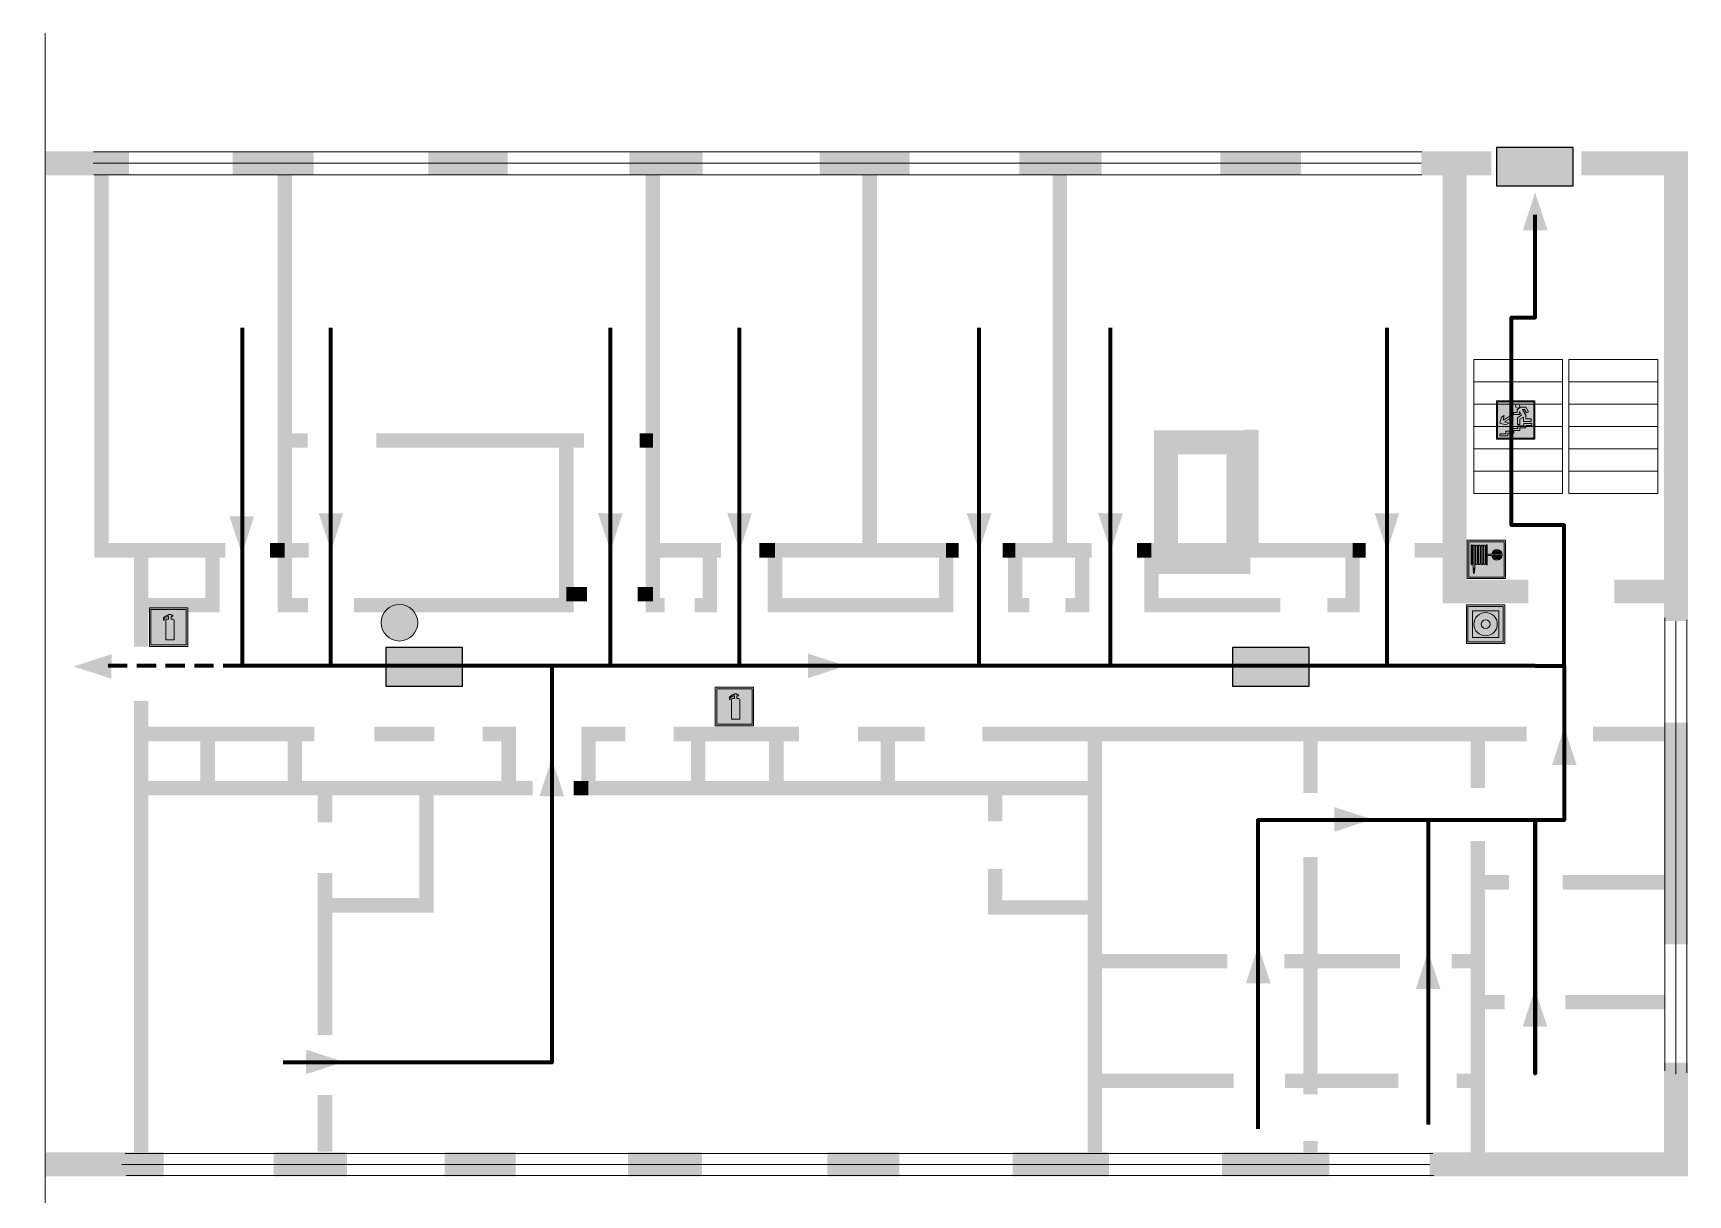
# Model space of a CAD drawing. Header units: millimetres. Extents: x 13114 to 67229, y 22859 to 38520.
# Drawn here: x 34157.4 to 34502.3, y 35225.4 to 35467.7 of the extents above; entities that cross this region are included whole.
import ezdxf

# ---------------------------------------------------------------- set-up
doc = ezdxf.new("R2010")
doc.units = ezdxf.units.MM
doc.linetypes.add('{ Wide Dash }', pattern=[12, 4, -2, 4, -2])
doc.layers.add('План_Штампы', color=7, linetype='Continuous')

# ---------------------------------------------------------------- blocks, each defined once
blk = doc.blocks.new('A$C7B4425F7')
at = {"true_color": 0xffffff}
blk.add_hatch(color=7, dxfattribs=at).paths.add_polyline_path([(0, 0), (-16, 0), (-16, -8), (0, -8)])
h = blk.add_hatch(color=126)
h.paths.add_polyline_path([(-0.2, -0.2), (-15.8, -0.2), (-15.8, -7.8), (-0.2, -7.8)])
h.paths.add_polyline_path([(-11.76, -2.03), (-11.76, -3.66), (-11.17, -3.66, -0.568275), (-11.17, -6.18), (-12.58, -6.18), (-12.58, -2.03)], flags=16)
h.paths.add_polyline_path([(-13.33, -4.12, -0.495768), (-13.59, -6.18), (-15.03, -6.18), (-15.03, -2.03), (-13.59, -2.03, -0.487973)], flags=16)
h.paths.add_polyline_path([(-10.25, -2.03), (-9.48, -2.03), (-9.48, -6.18), (-10.25, -6.18)], flags=16)
h.paths.add_polyline_path([(-13.84, -3.69), (-14.24, -3.69), (-14.24, -3.03), (-13.9, -3.03, -0.692621)], flags=0)
h.paths.add_polyline_path([(-9.15, -2.03), (-8.4, -2.03), (-8.04, -3.07), (-7.68, -2.03), (-6.93, -2.03), (-7.64, -4.1), (-6.93, -6.18), (-7.68, -6.18), (-8.04, -5.14), (-8.4, -6.18), (-9.15, -6.18), (-8.44, -4.1)], flags=16)
h.paths.add_polyline_path([(-11.76, -4.46), (-11.42, -4.46, -0.692621), (-11.36, -5.12), (-11.76, -5.12)], flags=0)
h.paths.add_polyline_path([(-13.9, -5.2), (-14.24, -5.2), (-14.24, -4.55), (-13.84, -4.55, -0.708038)], flags=0)
edge = h.paths.add_edge_path(flags=16)
edge.add_ellipse((-5.51, -4.08), major_axis=(0, 2.05), ratio=0.586184, start_angle=0, end_angle=360)
edge = h.paths.add_edge_path(flags=0)
edge.add_ellipse((-5.51, -4.08), major_axis=(0, 1.14), ratio=0.454828, start_angle=0, end_angle=360)
h.paths.add_polyline_path([(-4.13, -4.96, 0.377264), (-3.48, -4.52, 0.0555), (-3.16, -2.03), (-1.66, -2.03), (-1.66, -4.96), (-0.96, -4.96), (-0.96, -7.01), (-1.75, -7.01), (-1.75, -6.18), (-3.3, -6.18), (-3.3, -7.02), (-4.13, -7.02)], flags=16)
h.paths.add_polyline_path([(-2.73, -2.91), (-2.28, -2.91), (-2.28, -4.96), (-3.05, -4.96, 0.079136)], flags=0)
at = {"color": 126}
blk.add_lwpolyline([(-16, -8), (0, -8), (0, 0), (-16, 0)], close=True, dxfattribs=at)
blk = doc.blocks.new('A$C54414219')
at = {"true_color": 0xffffff}
h = blk.add_hatch(color=7, dxfattribs=at)
h.paths.add_polyline_path([(2.39, -9.45), (2.39, -18.3), (11.23, -18.3), (11.23, -9.45)], flags=0)
h.paths.add_polyline_path([(10.71, -13.87, -1), (2.92, -13.87, -1)], flags=0)
h.paths.add_polyline_path([(8.3, -13.87, -1), (5.33, -13.87, -1)], flags=0)
h.paths.add_polyline_path([(0.41, -7.47), (0.41, -20.27), (13.21, -20.27), (13.21, -7.47)])
h.paths.add_polyline_path([(0.92, -19.77), (12.71, -19.77), (12.71, -7.98), (0.92, -7.98)], flags=16)
h.paths.add_polyline_path([(11.23, -9.45), (11.23, -18.3), (2.39, -18.3), (2.39, -9.45)], flags=0)
at = {"lineweight": 5}
h = blk.add_hatch(color=242, dxfattribs=at)
h.paths.add_polyline_path([(12.71, -7.98), (0.92, -7.98), (0.92, -19.77), (12.71, -19.77)])
h.paths.add_polyline_path([(11.23, -18.3), (2.39, -18.3), (2.39, -9.45), (11.23, -9.45)], flags=16)
h.paths.add_polyline_path([(10.71, -13.87, -1), (2.92, -13.87, -1)], flags=0)
h.paths.add_polyline_path([(8.3, -13.87, -1), (5.33, -13.87, -1)], flags=0)
at = {"true_color": 0xffffff}
h = blk.add_hatch(color=7, dxfattribs=at)
h.paths.add_polyline_path([(2.39, -9.45), (2.39, -18.3), (11.23, -18.3), (11.23, -9.45)])
h.paths.add_polyline_path([(10.71, -13.87, -1), (2.92, -13.87, -1)], flags=16)
h.paths.add_polyline_path([(8.3, -13.87, -1), (5.33, -13.87, -1)], flags=0)
at = {"lineweight": 5}
h = blk.add_hatch(color=242, dxfattribs=at)
h.paths.add_polyline_path([(2.92, -13.87, 1), (10.71, -13.87, 1)])
h.paths.add_polyline_path([(8.3, -13.87, -1), (5.33, -13.87, -1)], flags=16)
at = {"color": 242, "lineweight": 5}
for p, q in [((0.41, -20.27), (0.41, -7.47)), ((0.41, -7.47), (13.21, -7.47)), ((0.41, -7.47), (13.21, -7.47)), ((13.21, -20.27), (13.21, -7.47)), ((0.41, -20.27), (13.21, -20.27))]:
    blk.add_line(p, q, dxfattribs=at)
for points in [[(0.92, -7.98), (12.71, -7.98), (12.71, -19.77), (0.92, -19.77)], [(2.39, -9.45), (11.23, -9.45), (11.23, -18.3), (2.39, -18.3)]]:
    blk.add_lwpolyline(points, close=True, dxfattribs=at)
for radius in [3.89, 1.49]:
    blk.add_circle((6.81, -13.87), radius, dxfattribs=at)
blk = doc.blocks.new('A$C7B8C2D5B')
at = {"lineweight": 0}
h = blk.add_hatch(color=5, dxfattribs=at)
h.dxf.hatch_style = 1
h.paths.add_polyline_path([(1.4, -3.02, 1), (-2.11, -3.02, 1)])
at = {"color": 5, "lineweight": 0}
blk.add_circle((-0.36, -3.02), 1.75, dxfattribs=at)
blk = doc.blocks.new('A$C3AD82952')
at = {"true_color": 0xf5f5ff}
h = blk.add_hatch(color=7, dxfattribs=at)
h.dxf.hatch_style = 1
h.paths.add_polyline_path([(8.21, 8.73, 0.414214), (7.89, 9.05), (7.22, 9.05), (7.22, 9.92), (7.59, 9.92, 1), (7.57, 10.36), (7.22, 10.36), (7.22, 10.6), (6.43, 10.6), (6.43, 10.36), (6.01, 10.36), (4.74, 9.59), (4.74, 8.69), (4.98, 8.73), (4.98, 9.26), (6.12, 9.91), (6.43, 9.91), (6.43, 9.05), (5.76, 9.05, 0.414214), (5.44, 8.73), (5.44, 2.2), (8.21, 2.2)], flags=0)
h.paths.add_polyline_path([(12.8, 12.8), (0, 12.8), (0, 0), (12.8, 0)])
h.paths.add_polyline_path([(0.51, 12.29), (12.29, 12.29), (12.29, 0.51), (0.51, 0.51)], flags=16)
h.paths.add_polyline_path([(4.74, 9.59), (6.01, 10.36), (6.43, 10.36), (6.43, 10.6), (7.22, 10.6), (7.22, 10.36), (7.59, 10.36, -0.94586), (7.59, 9.92), (7.22, 9.92), (7.22, 9.05), (7.89, 9.05, -0.414214), (8.21, 8.73), (8.21, 2.2), (5.44, 2.2), (5.44, 8.73, -0.414214), (5.76, 9.05), (6.43, 9.05), (6.43, 9.91), (6.12, 9.91), (4.98, 9.26), (4.98, 8.73), (4.74, 8.69)], flags=0)
h = blk.add_hatch(color=242)
h.dxf.hatch_style = 1
h.paths.add_polyline_path([(12.29, 12.29), (0.51, 12.29), (0.51, 0.51), (12.29, 0.51)])
h.paths.add_polyline_path([(4.74, 8.69), (4.74, 9.59), (6.01, 10.36), (6.43, 10.36), (6.43, 10.6), (7.22, 10.6), (7.22, 10.36), (7.59, 10.36, -0.94586), (7.59, 9.92), (7.22, 9.92), (7.22, 9.05), (7.89, 9.05, -0.414214), (8.21, 8.73), (8.21, 2.2), (5.44, 2.2), (5.44, 8.73, -0.414214), (5.76, 9.05), (6.43, 9.05), (6.43, 9.91), (6.12, 9.91), (4.98, 9.26), (4.98, 8.73)], flags=16)
h = blk.add_hatch(color=7, dxfattribs=at)
h.dxf.hatch_style = 1
h.paths.add_polyline_path([(8.21, 8.73, 0.414214), (7.89, 9.05), (7.22, 9.05), (7.22, 9.92), (7.59, 9.92, 1), (7.57, 10.36), (7.22, 10.36), (7.22, 10.6), (6.43, 10.6), (6.43, 10.36), (6.01, 10.36), (4.74, 9.59), (4.74, 8.69), (4.98, 8.73), (4.98, 9.26), (6.12, 9.91), (6.43, 9.91), (6.43, 9.05), (5.76, 9.05, 0.414214), (5.44, 8.73), (5.44, 2.2), (8.21, 2.2)])
at = {"color": 242, "lineweight": 5}
for p, q in [((0, 0), (0, 12.8)), ((0, 12.8), (12.8, 12.8)), ((12.8, 0), (12.8, 12.8)), ((6.01, 10.36), (4.74, 9.59)), ((4.74, 9.59), (4.74, 8.69)), ((4.74, 8.69), (4.98, 8.73)), ((4.98, 9.26), (6.12, 9.91)), ((4.98, 8.73), (4.98, 9.26)), ((5.44, 2.2), (5.44, 8.73)), ((5.76, 9.05), (6.43, 9.05)), ((6.01, 10.36), (6.43, 10.36)), ((6.12, 9.91), (6.43, 9.91)), ((7.22, 10.6), (6.43, 10.6)), ((6.43, 10.6), (6.43, 10.36)), ((6.43, 9.91), (6.43, 9.05)), ((7.22, 10.36), (7.22, 10.6)), ((7.59, 10.36), (7.22, 10.36)), ((7.22, 9.05), (7.22, 9.92)), ((7.59, 9.92), (7.22, 9.92)), ((7.89, 9.05), (7.22, 9.05)), ((8.21, 2.2), (8.21, 8.73)), ((0, 0), (12.8, 0)), ((5.44, 2.2), (8.21, 2.2))]:
    blk.add_line(p, q, dxfattribs=at)
blk.add_lwpolyline([(0.51, 12.29), (12.29, 12.29), (12.29, 0.51), (0.51, 0.51)], close=True, dxfattribs=at)
for centre, radius, start, end in [((5.76, 8.73), 0.32, 90, 180), ((7.58, 10.14), 0.223, 273.1875, 86.8125), ((7.89, 8.73), 0.32, 0, 90)]:
    blk.add_arc(centre, radius, start, end, dxfattribs=at)
blk = doc.blocks.new('A$C37112FD5')
at = {"true_color": 0xf5f5ff}
h = blk.add_hatch(color=7, dxfattribs=at)
h.dxf.hatch_style = 1
h.paths.add_polyline_path([(12.8, -7.4), (0, -7.4), (0, -20.2), (12.8, -20.2)])
h.paths.add_polyline_path([(12.29, -7.91), (12.29, -19.69), (0.51, -19.69), (0.51, -7.91)], flags=16)
h.paths.add_polyline_path([(4.98, -9.04, -0.42597), (5.17, -9.22), (5.17, -12.25), (5.17, -15.29, -0.432244), (4.98, -15.47), (4.83, -15.47, -0.42597), (4.64, -15.29), (4.64, -12.25), (4.64, -9.22, -0.432244), (4.83, -9.04)], flags=0)
h.paths.add_polyline_path([(4.28, -9.22), (4.28, -12.25), (4.28, -15.29, -0.432244), (4.09, -15.47), (3.94, -15.47, -0.42597), (3.75, -15.29), (3.75, -12.25), (3.75, -9.22, -0.432244), (3.94, -9.04), (4.09, -9.04, -0.42597)], flags=0)
h.paths.add_polyline_path([(5.72, -9.04), (5.87, -9.04, -0.42597), (6.06, -9.22), (6.06, -12.25), (6.06, -15.29, -0.432244), (5.87, -15.47), (5.72, -15.47, -0.42597), (5.53, -15.29), (5.53, -12.25), (5.53, -9.22, -0.432244)], flags=0)
h.paths.add_polyline_path([(6.42, -8.9), (6.5, -8.9, -0.42597), (6.69, -9.08), (6.69, -12.03), (8.21, -12.03, -15.824349), (8.21, -12.47), (6.69, -12.47), (6.69, -15.42, -0.432244), (6.5, -15.6), (6.42, -15.6)], flags=0)
h.paths.add_polyline_path([(3.39, -9.22), (3.39, -12.25), (3.39, -15.29, -0.432244), (3.2, -15.47), (3.05, -15.47, -0.42597), (2.85, -15.29), (2.85, -12.25), (2.85, -9.22, -0.432244), (3.05, -9.04), (3.2, -9.04, -0.42597)], flags=0)
h.paths.add_polyline_path([(2.5, -9.22), (2.5, -16.71), (1.96, -16.71), (1.96, -9.22, -0.432244), (2.15, -9.04), (2.31, -9.04, -0.42597)], flags=0)
h.paths.add_polyline_path([(1.61, -8.9), (1.61, -15.6), (1.57, -15.6, -0.42597), (1.37, -15.42), (1.37, -12.03), (1.37, -9.09, -0.432244), (1.57, -8.9)], flags=0)
h.paths.add_polyline_path([(9.76, -10.81), (9.76, -12.03), (8.49, -12.03, -0.336371)], flags=0)
h.paths.add_polyline_path([(8.49, -12.47), (9.76, -12.47), (9.76, -13.7, -0.336371)], flags=0)
h.paths.add_polyline_path([(10.11, -10.81, -0.336371), (11.38, -12.03), (10.11, -12.03)], flags=0)
h.paths.add_polyline_path([(10.11, -12.47), (11.38, -12.47, -0.336371), (10.11, -13.7)], flags=0)
h.paths.add_polyline_path([(2.5, -16.84), (2.5, -17.05), (1.97, -17.05), (1.97, -16.84)], flags=0)
h.paths.add_polyline_path([(2.5, -17.24, -0.033778), (2.24, -18.6, -0.033778), (1.97, -17.24)], flags=0)
h = blk.add_hatch(color=242)
h.dxf.hatch_style = 1
h.paths.add_polyline_path([(12.29, -7.91), (0.51, -7.91), (0.51, -19.69), (12.29, -19.69)])
h.paths.add_polyline_path([(6.42, -15.6), (6.42, -8.9), (6.5, -8.9, -0.42597), (6.69, -9.08), (6.69, -12.03), (8.21, -12.03, -15.824349), (8.21, -12.47), (6.69, -12.47), (6.69, -15.42, -0.432244), (6.5, -15.6)], flags=16)
h.paths.add_polyline_path([(5.87, -15.47), (5.72, -15.47, -0.42597), (5.53, -15.29), (5.53, -12.25), (5.53, -9.22, -0.432244), (5.72, -9.04), (5.87, -9.04, -0.42597), (6.06, -9.22), (6.06, -12.25), (6.06, -15.29, -0.432244)], flags=16)
h.paths.add_polyline_path([(4.98, -15.47), (4.83, -15.47, -0.42597), (4.64, -15.29), (4.64, -12.25), (4.64, -9.22, -0.432244), (4.83, -9.04), (4.98, -9.04, -0.42597), (5.17, -9.22), (5.17, -12.25), (5.17, -15.29, -0.432244)], flags=16)
h.paths.add_polyline_path([(4.09, -15.47), (3.94, -15.47, -0.42597), (3.75, -15.29), (3.75, -12.25), (3.75, -9.22, -0.432244), (3.94, -9.04), (4.09, -9.04, -0.42597), (4.28, -9.22), (4.28, -12.25), (4.28, -15.29, -0.432244)], flags=16)
h.paths.add_polyline_path([(3.2, -15.47), (3.05, -15.47, -0.42597), (2.85, -15.29), (2.85, -12.25), (2.85, -9.22, -0.432244), (3.05, -9.04), (3.2, -9.04, -0.42597), (3.39, -9.22), (3.39, -12.25), (3.39, -15.29, -0.432244)], flags=16)
h.paths.add_polyline_path([(2.5, -17.05), (1.97, -17.05), (1.97, -16.84), (2.5, -16.84)], flags=16)
h.paths.add_polyline_path([(2.5, -17.24, -0.033778), (2.24, -18.6, -0.033778), (1.97, -17.24)], flags=16)
h.paths.add_polyline_path([(2.5, -16.71), (1.96, -16.71), (1.96, -9.22, -0.432244), (2.15, -9.04), (2.31, -9.04, -0.42597), (2.5, -9.22)], flags=16)
h.paths.add_polyline_path([(1.61, -15.6), (1.57, -15.6, -0.42597), (1.37, -15.42), (1.37, -12.03), (1.37, -9.09, -0.432244), (1.57, -8.9), (1.61, -8.9)], flags=16)
h.paths.add_polyline_path([(8.49, -12.47), (9.76, -12.47), (9.76, -13.7, -0.336371)], flags=0)
h.paths.add_polyline_path([(10.11, -13.7), (10.11, -12.47), (11.38, -12.47, -0.336371)], flags=0)
h.paths.add_polyline_path([(8.49, -12.03, -0.336371), (9.76, -10.81), (9.76, -12.03)], flags=0)
h.paths.add_polyline_path([(10.11, -12.03), (10.11, -10.81, -0.336371), (11.38, -12.03)], flags=0)
h = blk.add_hatch(color=7, dxfattribs=at)
h.dxf.hatch_style = 1
h.paths.add_polyline_path([(1.61, -8.9), (1.57, -8.9, 0.432244), (1.37, -9.09), (1.37, -12.03), (1.37, -15.42, 0.42597), (1.57, -15.6), (1.61, -15.6)])
h.paths.add_polyline_path([(2.5, -9.22, 0.42597), (2.31, -9.04), (2.15, -9.04, 0.432244), (1.96, -9.22), (1.96, -16.71), (2.5, -16.71)])
h.paths.add_polyline_path([(2.5, -16.84), (1.97, -16.84), (1.97, -17.05), (2.5, -17.05)])
h.paths.add_polyline_path([(2.5, -17.24), (1.97, -17.24, 0.033778), (2.24, -18.6, 0.033778)])
h.paths.add_polyline_path([(3.39, -12.25), (3.39, -9.22, 0.42597), (3.2, -9.04), (3.05, -9.04, 0.432244), (2.85, -9.22), (2.85, -12.25), (2.85, -15.29, 0.42597), (3.05, -15.47), (3.2, -15.47, 0.432244), (3.39, -15.29)])
h.paths.add_polyline_path([(4.28, -12.25), (4.28, -9.22, 0.42597), (4.09, -9.04), (3.94, -9.04, 0.432244), (3.75, -9.22), (3.75, -12.25), (3.75, -15.29, 0.42597), (3.94, -15.47), (4.09, -15.47, 0.432244), (4.28, -15.29)])
h.paths.add_polyline_path([(5.17, -12.25), (5.17, -9.22, 0.42597), (4.98, -9.04), (4.83, -9.04, 0.432244), (4.64, -9.22), (4.64, -12.25), (4.64, -15.29, 0.42597), (4.83, -15.47), (4.98, -15.47, 0.432244), (5.17, -15.29)])
h.paths.add_polyline_path([(6.06, -12.25), (6.06, -9.22, 0.42597), (5.87, -9.04), (5.72, -9.04, 0.432244), (5.53, -9.22), (5.53, -12.25), (5.53, -15.29, 0.42597), (5.72, -15.47), (5.87, -15.47, 0.432244), (6.06, -15.29)])
h.paths.add_polyline_path([(6.69, -12.47), (8.21, -12.47, 15.824349), (8.21, -12.03), (6.69, -12.03), (6.69, -9.08, 0.42597), (6.5, -8.9), (6.42, -8.9), (6.42, -15.6), (6.5, -15.6, 0.432244), (6.69, -15.42)])
h.paths.add_polyline_path([(8.49, -12.47), (9.76, -12.47), (9.76, -13.7, -0.336371)], flags=16)
h.paths.add_polyline_path([(8.49, -12.03, -0.336371), (9.76, -10.81), (9.76, -12.03)], flags=16)
h.paths.add_polyline_path([(10.11, -12.47), (11.38, -12.47, -0.336371), (10.11, -13.7)], flags=16)
h.paths.add_polyline_path([(10.11, -12.03), (10.11, -10.81, -0.336371), (11.38, -12.03)], flags=16)
h = blk.add_hatch(color=242)
h.dxf.hatch_style = 1
h.paths.add_polyline_path([(9.76, -10.81, 0.336371), (8.49, -12.03), (9.76, -12.03)])
h.paths.add_polyline_path([(10.11, -10.81), (10.11, -12.03), (11.38, -12.03, 0.336371)])
h.paths.add_polyline_path([(11.38, -12.47), (10.11, -12.47), (10.11, -13.7, 0.336371)])
h.paths.add_polyline_path([(9.76, -12.47), (8.49, -12.47, 0.336371), (9.76, -13.7)])
at = {"color": 242, "lineweight": 5}
for p, q in [((0, -20.2), (0, -7.4)), ((0, -7.4), (12.8, -7.4)), ((1.37, -12.03), (1.37, -9.08)), ((1.57, -8.9), (1.61, -8.9)), ((1.61, -8.9), (1.61, -15.6)), ((1.96, -16.71), (1.96, -9.22)), ((2.15, -9.04), (2.31, -9.04)), ((2.5, -16.71), (2.5, -9.22)), ((2.85, -12.25), (2.85, -9.22)), ((3.05, -9.04), (3.2, -9.04)), ((3.39, -12.25), (3.39, -9.22)), ((3.75, -12.25), (3.75, -9.22)), ((3.94, -9.04), (4.09, -9.04)), ((4.28, -12.25), (4.28, -9.22)), ((4.64, -12.25), (4.64, -9.22)), ((4.83, -9.04), (4.98, -9.04)), ((5.17, -12.25), (5.17, -9.22)), ((5.53, -12.25), (5.53, -9.22)), ((5.72, -9.04), (5.87, -9.04)), ((6.06, -12.25), (6.06, -9.22)), ((6.42, -8.9), (6.42, -15.6)), ((6.5, -8.9), (6.42, -8.9)), ((6.69, -12.03), (6.69, -9.08)), ((9.76, -10.81), (9.76, -12.03)), ((10.11, -10.81), (10.11, -12.03)), ((12.8, -20.2), (12.8, -7.4)), ((1.37, -12.03), (1.37, -15.42)), ((1.57, -15.6), (1.61, -15.6)), ((2.85, -12.25), (2.85, -15.29)), ((3.05, -15.47), (3.2, -15.47)), ((3.39, -12.25), (3.39, -15.29)), ((3.75, -12.25), (3.75, -15.29)), ((3.94, -15.47), (4.09, -15.47)), ((4.28, -12.25), (4.28, -15.29)), ((4.64, -12.25), (4.64, -15.29)), ((4.83, -15.47), (4.98, -15.47)), ((5.17, -12.25), (5.17, -15.29)), ((5.53, -12.25), (5.53, -15.29)), ((5.72, -15.47), (5.87, -15.47)), ((6.06, -12.25), (6.06, -15.29)), ((6.42, -15.6), (6.5, -15.6)), ((8.21, -12.03), (6.69, -12.03)), ((8.21, -12.47), (6.69, -12.47)), ((6.69, -12.47), (6.69, -15.42)), ((9.76, -12.03), (8.49, -12.03)), ((9.76, -12.47), (8.49, -12.47)), ((9.76, -12.47), (9.76, -13.7)), ((11.38, -12.03), (10.11, -12.03)), ((11.38, -12.47), (10.11, -12.47)), ((10.11, -12.47), (10.11, -13.7)), ((0, -20.2), (12.8, -20.2)), ((1.96, -16.71), (2.5, -16.71)), ((1.97, -16.84), (2.5, -16.84)), ((1.97, -17.05), (1.97, -16.84)), ((2.5, -17.05), (1.97, -17.05)), ((1.97, -17.24), (2.5, -17.24)), ((2.5, -16.84), (2.5, -17.05))]:
    blk.add_line(p, q, dxfattribs=at)
blk.add_lwpolyline([(0.51, -7.91), (12.29, -7.91), (12.29, -19.69), (0.51, -19.69)], close=True, dxfattribs=at)
for centre, radius, start, end in [((1.56, -9.09), 0.182, 87.1027, 180.6071), ((2.15, -9.22), 0.182, 87.1027, 180.6071), ((2.32, -9.22), 0.182, 359.3929, 92.8973), ((3.04, -9.22), 0.182, 87.1027, 180.6071), ((3.21, -9.22), 0.182, 359.3929, 92.8973), ((3.93, -9.22), 0.182, 87.1027, 180.6071), ((4.1, -9.22), 0.182, 359.3929, 92.8973), ((4.82, -9.22), 0.182, 87.1027, 180.6071), ((4.99, -9.22), 0.182, 359.3929, 92.8973), ((5.71, -9.22), 0.182, 87.1027, 180.6071), ((5.88, -9.22), 0.182, 359.3929, 92.8973), ((6.51, -9.09), 0.182, 359.3929, 92.8973), ((9.93, -12.25), 1.74, 187.2319, 172.7681), ((9.93, -12.25), 1.46, 96.9927, 171.3585), ((9.93, -12.25), 1.46, 8.6415, 83.0073), ((1.56, -15.42), 0.182, 179.3929, 272.8973), ((3.04, -15.29), 0.182, 179.3929, 272.8973), ((3.21, -15.29), 0.182, 267.1027, 0.6071), ((3.93, -15.29), 0.182, 179.3929, 272.8973), ((4.1, -15.29), 0.182, 267.1027, 0.6071), ((4.82, -15.29), 0.182, 179.3929, 272.8973), ((4.99, -15.29), 0.182, 267.1027, 0.6071), ((5.71, -15.29), 0.182, 179.3929, 272.8973), ((5.88, -15.29), 0.182, 267.1027, 0.6071), ((6.51, -15.42), 0.182, 267.1027, 0.6071), ((9.93, -12.25), 1.46, 188.6415, 263.0073), ((9.93, -12.25), 1.46, 276.9927, 351.3585), ((12.17, -15.98), 10.27, 187.041, 194.7793), ((-7.7, -15.98), 10.27, 345.2207, 352.959)]:
    blk.add_arc(centre, radius, start, end, dxfattribs=at)
blk = doc.blocks.new('вниз 3')
at = {"lineweight": 0, "true_color": 0xffffff}
h = blk.add_hatch(color=7, dxfattribs=at)
h.dxf.hatch_style = 1
h.paths.add_polyline_path([(40997.5, -4475.69), (40997.25, -4475.28), (40995.76, -4476.15), (40995.97, -4475.23), (40995.39, -4475.56), (40995.05, -4476.83), (40996.33, -4477.17), (40996.91, -4476.83), (40996, -4476.55)], flags=0)
h.paths.add_polyline_path([(40999.81, -4473.95), (41000.22, -4473.95), (41000.64, -4474.67), (41001.03, -4474.43), (41000.46, -4473.49), (41000.42, -4473.49), (40999.43, -4473.49), (40998.68, -4473.92), (40998.68, -4474.57), (40997.88, -4474.57), (40997.88, -4475), (40999.14, -4475), (40999.14, -4474.43), (40999.14, -4474.38), (40999.59, -4475.15), (40998.72, -4475.67), (40998.72, -4477.06), (40999.24, -4477.06), (40999.24, -4475.96), (40999.95, -4475.56), (40999.95, -4476.43), (41001.61, -4476.43), (41001.61, -4475.88), (41000.47, -4475.88), (41000.47, -4475.12)], flags=0)
h.paths.add_polyline_path([(40999.2, -4473.24, 1), (40998.35, -4473.24, 1)], flags=0)
h.paths.add_polyline_path([(41000.46, -4477.26), (41001.69, -4477.26), (41001.69, -4476.84), (41000.03, -4476.84), (41000.03, -4477.39), (40998.78, -4477.39), (40998.78, -4477.95), (40997.53, -4477.95), (40997.53, -4478.5), (40996.29, -4478.5), (40996.29, -4479.06), (40995.05, -4479.06), (40995.05, -4479.48), (40995.29, -4479.48), (40996.72, -4479.48), (40996.72, -4478.92), (40997.97, -4478.92), (40997.97, -4478.36), (40999.2, -4478.36), (40999.2, -4477.81), (41000.46, -4477.81)], flags=0)
h.paths.add_polyline_path([(41002.37, -4472.17), (40994.37, -4472.17), (40994.37, -4480.17), (41002.37, -4480.17)])
h.paths.add_polyline_path([(41002.16, -4479.96), (40994.57, -4479.96), (40994.57, -4472.37), (41002.16, -4472.37)], flags=16)
h.paths.add_polyline_path([(41001.61, -4475.88), (41001.61, -4476.43), (40999.95, -4476.43), (40999.95, -4475.56), (40999.24, -4475.96), (40999.24, -4477.06), (40998.72, -4477.06), (40998.72, -4475.67), (40999.59, -4475.15), (40999.14, -4474.38), (40999.14, -4474.43), (40999.14, -4475), (40997.88, -4475), (40997.88, -4474.57), (40998.68, -4474.57), (40998.68, -4473.92), (40999.43, -4473.49), (41000.42, -4473.49), (41000.46, -4473.49), (41001.03, -4474.43), (41000.64, -4474.67), (41000.22, -4473.95), (40999.81, -4473.95), (41000.47, -4475.12), (41000.47, -4475.88)], flags=0)
h.paths.add_polyline_path([(41001.69, -4476.84), (41001.69, -4477.26), (41000.46, -4477.26), (41000.46, -4477.81), (40999.2, -4477.81), (40999.2, -4478.36), (40997.97, -4478.36), (40997.97, -4478.92), (40996.72, -4478.92), (40996.72, -4479.48), (40995.05, -4479.48), (40995.05, -4479.06), (40996.29, -4479.06), (40996.29, -4478.5), (40997.53, -4478.5), (40997.53, -4477.95), (40998.78, -4477.95), (40998.78, -4477.39), (41000.03, -4477.39), (41000.03, -4476.84)], flags=0)
h.paths.add_polyline_path([(40998.35, -4473.24, -1), (40999.2, -4473.24, -1)], flags=0)
h.paths.add_polyline_path([(40997.5, -4475.69), (40996, -4476.55), (40996.91, -4476.83), (40996.33, -4477.17), (40995.05, -4476.83), (40995.39, -4475.56), (40995.97, -4475.23), (40995.76, -4476.15), (40997.25, -4475.28)], flags=0)
at = {"lineweight": 0}
h = blk.add_hatch(color=126, dxfattribs=at)
h.dxf.hatch_style = 1
h.paths.add_polyline_path([(41002.16, -4472.37), (40994.57, -4472.37), (40994.57, -4479.96), (41002.16, -4479.96)])
h.paths.add_polyline_path([(40995.97, -4475.23), (40995.76, -4476.15), (40997.25, -4475.28), (40997.5, -4475.69), (40996, -4476.55), (40996.91, -4476.83), (40996.33, -4477.17), (40995.05, -4476.83), (40995.39, -4475.56)], flags=16)
h.paths.add_polyline_path([(40997.88, -4474.57), (40998.68, -4474.57), (40998.68, -4473.92), (40999.43, -4473.49), (41000.42, -4473.49), (41000.46, -4473.49), (41001.03, -4474.43), (41000.64, -4474.67), (41000.22, -4473.95), (40999.81, -4473.95), (41000.47, -4475.12), (41000.47, -4475.88), (41001.61, -4475.88), (41001.61, -4476.43), (40999.95, -4476.43), (40999.95, -4475.56), (40999.24, -4475.96), (40999.24, -4477.06), (40998.72, -4477.06), (40998.72, -4475.67), (40999.59, -4475.15), (40999.14, -4474.38), (40999.14, -4474.43), (40999.14, -4475), (40997.88, -4475)], flags=16)
h.paths.add_polyline_path([(40998.35, -4473.24, -1), (40999.2, -4473.24, -1)], flags=16)
h.paths.add_polyline_path([(40997.53, -4477.95), (40998.78, -4477.95), (40998.78, -4477.39), (41000.03, -4477.39), (41000.03, -4476.84), (41001.69, -4476.84), (41001.69, -4477.26), (41000.46, -4477.26), (41000.46, -4477.81), (40999.2, -4477.81), (40999.2, -4478.36), (40997.97, -4478.36), (40997.97, -4478.92), (40996.72, -4478.92), (40996.72, -4479.48), (40995.05, -4479.48), (40995.05, -4479.06), (40996.29, -4479.06), (40996.29, -4478.5), (40997.53, -4478.5)], flags=16)
at = {"lineweight": 0, "true_color": 0xffffff}
h = blk.add_hatch(color=7, dxfattribs=at)
h.dxf.hatch_style = 1
h.paths.add_polyline_path([(40999.2, -4473.24, 1), (40998.35, -4473.24, 1)])
h.paths.add_polyline_path([(40999.81, -4473.95), (41000.22, -4473.95), (41000.64, -4474.67), (41001.03, -4474.43), (41000.46, -4473.49), (41000.42, -4473.49), (40999.43, -4473.49), (40998.68, -4473.92), (40998.68, -4474.57), (40997.88, -4474.57), (40997.88, -4475), (40999.14, -4475), (40999.14, -4474.43), (40999.14, -4474.38), (40999.59, -4475.15), (40998.72, -4475.67), (40998.72, -4477.06), (40999.24, -4477.06), (40999.24, -4475.96), (40999.95, -4475.56), (40999.95, -4476.43), (41001.61, -4476.43), (41001.61, -4475.88), (41000.47, -4475.88), (41000.47, -4475.12)])
h.paths.add_polyline_path([(40999.2, -4477.81), (41000.46, -4477.81), (41000.46, -4477.26), (41001.69, -4477.26), (41001.69, -4476.84), (41000.03, -4476.84), (41000.03, -4477.39), (40998.78, -4477.39), (40998.78, -4477.95), (40997.53, -4477.95), (40997.53, -4478.5), (40996.29, -4478.5), (40996.29, -4479.06), (40995.05, -4479.06), (40995.05, -4479.48), (40995.29, -4479.48), (40996.72, -4479.48), (40996.72, -4478.92), (40997.97, -4478.92), (40997.97, -4478.36), (40999.2, -4478.36)])
h.paths.add_polyline_path([(40997.5, -4475.69), (40997.25, -4475.28), (40995.76, -4476.15), (40995.97, -4475.23), (40995.39, -4475.56), (40995.05, -4476.83), (40996.33, -4477.17), (40996.91, -4476.83), (40996, -4476.55)])
at = {"color": 126, "lineweight": 0}
for points in [[(40994.37, -4472.17), (41002.37, -4472.17), (41002.37, -4480.17), (40994.37, -4480.17)], [(40994.57, -4472.37), (41002.16, -4472.37), (41002.16, -4479.96), (40994.57, -4479.96)]]:
    blk.add_lwpolyline(points, close=True, dxfattribs=at)
for points in [[(40995.05, -4476.83), (40995.39, -4475.56), (40995.97, -4475.23), (40995.76, -4476.15), (40997.25, -4475.28), (40997.5, -4475.69), (40996, -4476.55), (40996.91, -4476.83), (40996.33, -4477.17), (40995.05, -4476.83)], [(40999.14, -4474.43), (40999.14, -4475), (40997.88, -4475), (40997.88, -4474.57), (40998.68, -4474.57), (40998.68, -4473.92), (40999.43, -4473.49), (41000.42, -4473.49), (41000.46, -4473.49), (41001.03, -4474.43), (41000.64, -4474.67), (41000.22, -4473.95), (40999.81, -4473.95), (41000.47, -4475.12), (41000.47, -4475.88), (41001.61, -4475.88), (41001.61, -4476.43), (40999.95, -4476.43), (40999.95, -4475.56), (40999.24, -4475.96), (40999.24, -4477.06), (40998.72, -4477.06), (40998.72, -4475.67), (40999.59, -4475.15), (40999.14, -4474.38), (40999.14, -4474.43)], [(40995.29, -4479.48), (40995.05, -4479.48), (40995.05, -4479.06), (40996.29, -4479.06), (40996.29, -4478.5), (40997.53, -4478.5), (40997.53, -4477.95), (40998.78, -4477.95), (40998.78, -4477.39), (41000.03, -4477.39), (41000.03, -4476.84), (41001.69, -4476.84), (41001.69, -4477.26), (41000.46, -4477.26), (41000.46, -4477.81), (40999.2, -4477.81), (40999.2, -4478.36), (40997.97, -4478.36), (40997.97, -4478.92), (40996.72, -4478.92), (40996.72, -4479.48), (40995.05, -4479.48)]]:
    blk.add_lwpolyline(points, dxfattribs=at)
blk.add_circle((40998.77, -4473.24), 0.426, dxfattribs=at)
blk = doc.blocks.new('A$C32E8229D')
at = {"true_color": 0xffffff}
blk.add_hatch(color=7, dxfattribs=at).paths.add_polyline_path([(0, 0), (0, -8), (16, -8), (16, 0)])
h = blk.add_hatch(color=126)
h.paths.add_polyline_path([(0.2, -0.2), (15.8, -0.2), (15.8, -7.8), (0.2, -7.8)])
h.paths.add_polyline_path([(13.49, -2.05), (12.08, -2.05), (11.37, -2.63, 0.162397), (11.29, -2.84), (11.29, -3.63), (10.35, -3.63), (10.35, -4.05), (11.68, -4.05), (11.68, -3.48), (12.26, -4.28), (11.29, -5.1), (11.29, -6.78), (11.85, -6.78), (11.85, -5.44), (12.8, -4.64), (12.8, -5.94), (14.46, -5.94), (14.46, -5.39), (13.45, -5.39), (13.45, -3.97), (12.46, -2.59), (13.15, -2.59), (13.69, -3.34), (14.18, -3)], flags=16)
h.paths.add_polyline_path([(10.74, -1.82, 1), (11.8, -1.82, 1)], flags=16)
h.paths.add_polyline_path([(9.39, -3.59), (5.99, -3.59), (6.56, -3.03), (5.91, -3.03), (5.1, -3.83), (5.91, -4.64), (6.56, -4.64), (5.99, -4.09), (9.39, -4.09)], flags=16)
h.paths.add_polyline_path([(4.29, -1.08), (1.72, -1.08), (1.72, -6.6), (4.29, -6.6)], flags=16)
at = {"color": 126}
blk.add_lwpolyline([(16, -8), (0, -8), (0, 0), (16, 0)], close=True, dxfattribs=at)

msp = doc.modelspace()

# ---------------------------------------------------------------- linework, layer by layer
at = {"lineweight": 0}
for points in [[(34159.95, 35218.7), (34159.95, 35467.68)], [(34446.76, 35440.54), (34169.95, 35440.54)], [(34446.86, 35442.89), (34170.05, 35442.89)], [(34446.91, 35438.1), (34170.09, 35438.1)], [(34497.51, 35345.71), (34497.51, 35251.25)], [(34499.83, 35345.04), (34499.83, 35250.59)], [(34502.13, 35345.3), (34502.13, 35250.85)], [(34449.2, 35234.04), (34176.64, 35234.04)], [(34448.53, 35231.75), (34175.97, 35231.75)], [(34449.39, 35229.43), (34176.83, 35229.43)]]:
    msp.add_lwpolyline(points, dxfattribs=at)
for points, const_width in [([(34177.44, 35440.54), (34159.95, 35440.54)], 5), ([(34179.99, 35359.81), (34171.69, 35359.81), (34171.69, 35439.71)], 3), ([(34215.93, 35440.54), (34199.07, 35440.54)], 5), ([(34214.64, 35382.7), (34209.9, 35382.7), (34209.9, 35359.81), (34209.9, 35440.31)], 3), ([(34256.33, 35440.54), (34239.79, 35440.54)], 5), ([(34296.96, 35440.54), (34281.73, 35440.54)], 5), ([(34340.12, 35440.54), (34321.4, 35440.54)], 5), ([(34331.8, 35359.81), (34331.8, 35440.05)], 3), ([(34380.12, 35440.54), (34362.98, 35440.54)], 5), ([(34378.08, 35359.81), (34376.11, 35359.81), (34371.41, 35359.81), (34371.41, 35439.98)], 3), ([(34421.69, 35440.54), (34404.87, 35440.54)], 5), ([(34461.36, 35440.54), (34446.76, 35440.54)], 5), ([(34469.08, 35351.22), (34453.72, 35351.22), (34453.72, 35440.54)], 5), ([(34499.83, 35345.04), (34499.83, 35440.54), (34480.09, 35440.54)], 5), ([(34300.78, 35359.81), (34286.62, 35359.81), (34286.62, 35438.5)], 3), ([(34411.35, 35359.81), (34411.35, 35384.96)], 3), ([(34272.26, 35382.7), (34228.96, 35382.7)], 3), ([(34268.58, 35348.35), (34268.58, 35382.7)], 3), ([(34286.62, 35382.7), (34283.89, 35382.7)], 3), ([(34197.51, 35359.81), (34179.99, 35359.81)], 3), ([(34209.9, 35359.81), (34206.83, 35359.81)], 3), ([(34214.9, 35359.81), (34209.9, 35359.81), (34209.9, 35348.35), (34214.76, 35348.35)], 3), ([(34224.33, 35348.35), (34268.58, 35348.35), (34268.58, 35359.81), (34268.58, 35359.81)], 3), ([(34295.34, 35348.35), (34298.51, 35348.35), (34298.51, 35359.81), (34286.62, 35359.81), (34286.62, 35348.35), (34289.07, 35348.35)], 3), ([(34312.07, 35359.81), (34308.83, 35359.81)], 3), ([(34350.34, 35359.81), (34347.74, 35359.81)], 3), ([(34362.14, 35359.81), (34359.54, 35359.81)], 3), ([(34372.56, 35348.35), (34376.11, 35348.35), (34376.11, 35359.81), (34362.14, 35359.81), (34362.14, 35348.35), (34365.09, 35348.35)], 3), ([(34390.51, 35359.81), (34387.51, 35359.81)], 3), ([(34427.18, 35348.35), (34432.44, 35348.35), (34432.44, 35359.81), (34390.51, 35359.81), (34390.51, 35348.35), (34417.4, 35348.35)], 3), ([(34432.44, 35359.81), (34435.2, 35359.81)], 3), ([(34445.39, 35359.81), (34454.36, 35359.81)], 3), ([(34268.58, 35350.68), (34272.86, 35350.68)], 3), ([(34286.62, 35350.68), (34283.47, 35350.68)], 3), ([(34499.83, 35351.22), (34486.99, 35351.22)], 5), ([(34179.99, 35348.35), (34179.99, 35339.75)], 3), ([(34179.99, 35328.38), (34179.99, 35321.5)], 3), ([(34216.07, 35321.5), (34179.99, 35321.5), (34179.99, 35310.19), (34256.56, 35310.19), (34256.56, 35321.5), (34251.12, 35321.5)], 3), ([(34193.83, 35321.56), (34193.83, 35310.25)], 3), ([(34241.05, 35321.5), (34228.56, 35321.5)], 3), ([(34355.3, 35321.5), (34378.74, 35321.5), (34378.74, 35310.19), (34273.19, 35310.19), (34273.19, 35321.5), (34280.87, 35321.5)], 3), ([(34290.97, 35321.5), (34317.1, 35321.5)], 3), ([(34296.08, 35321.5), (34296.08, 35310.19)], 3), ([(34312.34, 35321.5), (34312.34, 35310.19)], 3), ([(34329.4, 35321.5), (34343.23, 35321.5)], 3), ([(34335.61, 35321.5), (34335.61, 35310.19)], 3), ([(34378.74, 35321.5), (34468.73, 35321.5)], 3), ([(34423.68, 35321.5), (34423.68, 35309.22)], 3), ([(34458.54, 35321.5), (34458.54, 35310.22)], 3), ([(34482.54, 35321.5), (34500.39, 35321.5)], 3), ([(34499.83, 35277.64), (34499.83, 35323.84)], 5), ([(34211.99, 35320.57), (34211.99, 35309.26)], 3), ([(34179.99, 35310.19), (34179.99, 35232.69)], 3), ([(34218.28, 35310.19), (34218.28, 35303.11)], 3), ([(34239.46, 35310.19), (34239.46, 35285.77), (34218.28, 35285.77)], 3), ([(34256.56, 35310.19), (34261.55, 35310.19)], 3), ([(34273.19, 35310.19), (34270.08, 35310.19)], 3), ([(34357.96, 35310.19), (34357.96, 35303.29)], 3), ([(34378.74, 35310.19), (34378.74, 35232.6)], 3), ([(34458.54, 35299.17), (34458.54, 35231.84)], 3), ([(34423.68, 35295.82), (34423.68, 35246.33)], 3), ([(34218.28, 35292.55), (34218.28, 35258.76)], 3), ([(34378.74, 35285.32), (34357.96, 35285.32), (34357.96, 35293.38)], 3), ([(34458.54, 35290.57), (34465.07, 35290.57)], 3), ([(34476.25, 35290.57), (34498.23, 35290.57)], 3), ([(34378.74, 35274.13), (34406.37, 35274.13)], 3), ([(34442.3, 35274.13), (34418.21, 35274.13)], 3), ([(34458.54, 35274.13), (34453.09, 35274.13)], 3), ([(34458.54, 35265.59), (34464.15, 35265.59)], 3), ([(34497.51, 35265.59), (34476.78, 35265.59)], 3), ([(34448.53, 35231.75), (34499.83, 35231.75), (34499.83, 35252.96)], 5), ([(34378.74, 35249.15), (34407.69, 35249.15)], 3), ([(34441.95, 35249.15), (34418.35, 35249.15)], 3), ([(34458.54, 35249.15), (34454.15, 35249.15)], 3), ([(34218.28, 35246.19), (34218.28, 35234.38)], 3), ([(34423.68, 35236.62), (34423.68, 35231.11)], 3), ([(34159.95, 35231.75), (34184.64, 35231.75)], 5), ([(34207.56, 35231.75), (34222.84, 35231.75)], 5), ([(34243.22, 35231.75), (34257.99, 35231.75)], 5), ([(34281.42, 35231.75), (34296.85, 35231.75)], 5), ([(34322.99, 35231.75), (34337.98, 35231.75)], 5), ([(34361.57, 35231.75), (34381.66, 35231.75)], 5), ([(34405.25, 35231.75), (34427.57, 35231.75)], 5)]:
    msp.add_lwpolyline(points, dxfattribs=dict(at, const_width=const_width))
at = {"color": 126, "lineweight": 100, "true_color": 0x008754}
for points in [[(34470.5, 35335.72), (34476.57, 35335.72), (34476.57, 35365.06), (34465.58, 35365.06), (34465.58, 35408.33), (34470.5, 35408.33), (34470.5, 35429.79)], [(34470.5, 35335.72), (34201.06, 35335.72), (34201.06, 35406.2)], [(34219.53, 35335.72), (34219.53, 35406.2)], [(34277.75, 35335.72), (34277.75, 35406.2)], [(34304.7, 35335.72), (34304.7, 35406.2)], [(34354.6, 35335.72), (34354.6, 35406.2)], [(34382.01, 35335.72), (34382.01, 35406.2)], [(34439.62, 35335.72), (34439.62, 35406.2)], [(34265.53, 35335.72), (34265.53, 35252.97), (34209.58, 35252.97)], [(34476.57, 35335.72), (34476.57, 35303.54), (34470.5, 35303.54)], [(34470.5, 35303.54), (34412.69, 35303.54), (34412.69, 35239.17)], [(34448.18, 35303.54), (34448.18, 35240.04)]]:
    msp.add_lwpolyline(points, dxfattribs=at)
at = {"lineweight": 0}
for points in [[(34476.21, 35399.6), (34457.73, 35399.6), (34457.73, 35394.94), (34476.21, 35394.94)], [(34496.03, 35399.6), (34477.54, 35399.6), (34477.54, 35394.94), (34496.03, 35394.94)], [(34476.21, 35394.94), (34457.73, 35394.94), (34457.73, 35390.28), (34476.21, 35390.28)], [(34496.03, 35394.94), (34477.54, 35394.94), (34477.54, 35390.28), (34496.03, 35390.28)], [(34476.21, 35390.28), (34457.73, 35390.28), (34457.73, 35385.62), (34476.21, 35385.62)], [(34496.03, 35390.28), (34477.54, 35390.28), (34477.54, 35385.62), (34496.03, 35385.62)], [(34476.21, 35385.62), (34457.73, 35385.62), (34457.73, 35380.96), (34476.21, 35380.96)], [(34496.03, 35385.62), (34477.54, 35385.62), (34477.54, 35380.96), (34496.03, 35380.96)], [(34476.21, 35380.96), (34457.73, 35380.96), (34457.73, 35376.3), (34476.21, 35376.3)], [(34496.03, 35380.96), (34477.54, 35380.96), (34477.54, 35376.3), (34496.03, 35376.3)], [(34476.21, 35376.3), (34457.73, 35376.3), (34457.73, 35371.64), (34476.21, 35371.64)], [(34496.03, 35376.3), (34477.54, 35376.3), (34477.54, 35371.64), (34496.03, 35371.64)]]:
    msp.add_lwpolyline(points, close=True, dxfattribs=at)
for points, const_width in [([(34408.63, 35357.37), (34393.58, 35357.37), (34393.58, 35382.33), (34408.63, 35382.33)], 5), ([(34194.86, 35348.35), (34179.99, 35348.35), (34179.99, 35359.81), (34194.86, 35359.81)], 3), ([(34347.74, 35348.35), (34312.07, 35348.35), (34312.07, 35359.81), (34347.74, 35359.81)], 3)]:
    msp.add_lwpolyline(points, close=True, dxfattribs=dict(at, const_width=const_width))
at = {"color": 126, "linetype": '{ Wide Dash }', "lineweight": 100, "true_color": 0x008754}
msp.add_lwpolyline([(34201.06, 35335.72), (34172.44, 35335.72)], dxfattribs=at)
at = {"color": 126, "lineweight": 100, "true_color": 0x008754}
msp.add_lwpolyline([(34470.5, 35303.54), (34470.5, 35250.71)], close=True, dxfattribs=at)
at = {"layer": 'План_Штампы', "color": 126, "true_color": 0x008754}
for points in [[(34473.08, 35426.55), (34467.94, 35426.56), (34470.49, 35434.44)], [(34198.38, 35366.88), (34203.51, 35366.86), (34200.97, 35358.99)], [(34216.96, 35367.56), (34222.09, 35367.54), (34219.55, 35359.66)], [(34275.18, 35367.56), (34280.31, 35367.54), (34277.77, 35359.66)], [(34302.12, 35367.56), (34307.25, 35367.54), (34304.71, 35359.66)], [(34352.02, 35367.56), (34357.16, 35367.54), (34354.61, 35359.66)], [(34379.43, 35367.56), (34384.57, 35367.54), (34382.02, 35359.66)], [(34437.04, 35367.56), (34442.17, 35367.54), (34439.63, 35359.66)], [(34173.79, 35338.16), (34173.78, 35333.03), (34165.9, 35335.58)], [(34318.94, 35333.14), (34318.96, 35338.27), (34326.84, 35335.73)], [(34479.15, 35315.01), (34474.01, 35315.02), (34476.56, 35322.9)], [(34268.12, 35308.53), (34262.98, 35308.54), (34265.53, 35316.42)], [(34428.65, 35301.12), (34428.66, 35306.26), (34436.54, 35303.71)], [(34415.36, 35269.47), (34410.22, 35269.49), (34412.77, 35277.37)], [(34450.76, 35268.32), (34445.63, 35268.33), (34448.17, 35276.21)], [(34473.02, 35260.46), (34467.88, 35260.47), (34470.43, 35268.35)], [(34214.34, 35250.55), (34214.36, 35255.68), (34222.23, 35253.14)]]:
    msp.add_solid(points, dxfattribs=at)

# ---------------------------------------------------------------- block references
at = {"color": 126, "true_color": 0x008754}
msp.add_blockref('вниз 3', (-6531.92, 39863.13), dxfattribs=at)
for name, p, xscale, yscale, zscale in [('A$C37112FD5', (34456.33, 35366.53), 0.6249984004534781, 0.6249984004534781, 0.6249984004534781), ('A$C3AD82952', (34181.68, 35339.78), 0.625, 0.625, 0.625), ('A$C3AD82952', (34299.61, 35323.24), 0.625, 0.625, 0.625)]:
    msp.add_blockref(name, p, dxfattribs=dict(xscale=xscale, yscale=yscale, zscale=zscale))
at = {"rotation": 180}
for name, p, xscale, yscale, zscale in [('A$C7B8C2D5B', (34233.01, 35338.13), 2.177419353276491, 2.177419353276491, 2.177419353276491), ('A$C54414219', (34464.43, 35335.74), 0.625, 0.625, 0.625)]:
    msp.add_blockref(name, p, dxfattribs=dict(at, xscale=xscale, yscale=yscale, zscale=zscale))
at = {"xscale": -1}
for p in [(34246.97, 35339.51), (34423.4, 35339.51)]:
    msp.add_blockref('A$C32E8229D', p, dxfattribs=at)
at = {"layer": 'План_Штампы'}
msp.add_blockref('A$C7B4425F7', (34478.41, 35443.79), dxfattribs=at)

doc.saveas('drawing.dxf')
